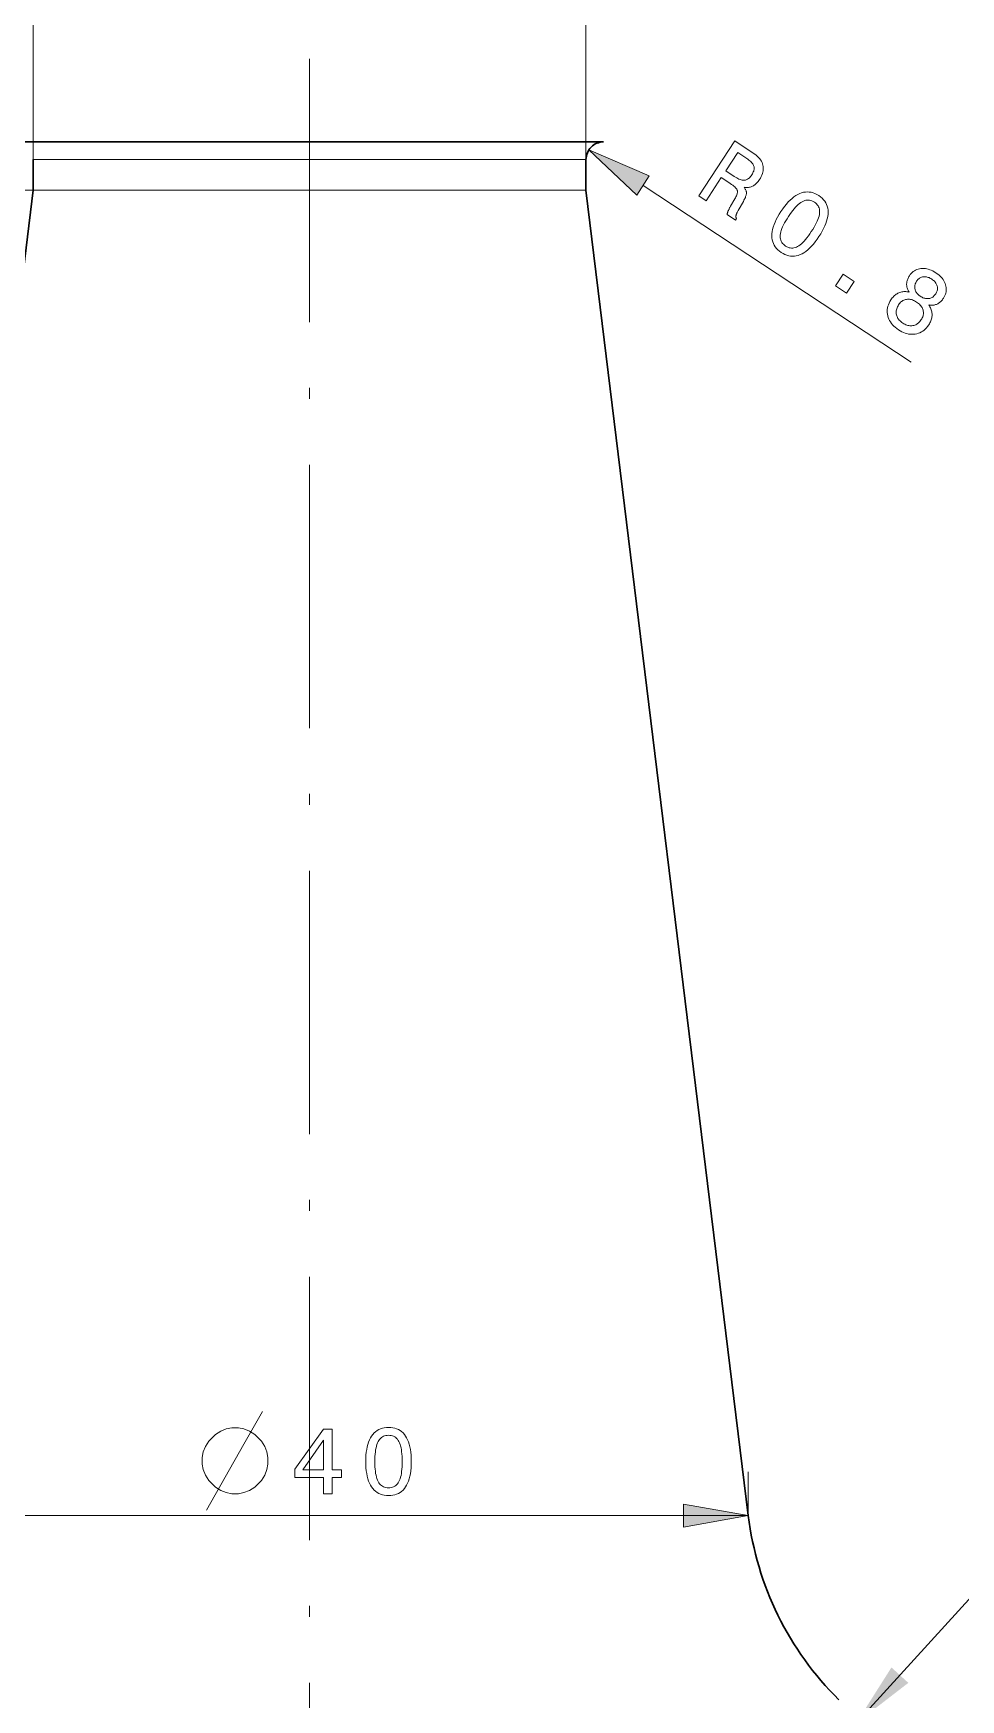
# Model space of a CAD drawing. Extents: x 0 to 297, y 0 to 420.
# Drawn here: x 96.1 to 138.3, y 303.9 to 379.9 of the extents above; entities that cross this region are included whole.
import ezdxf

# ---------------------------------------------------------------- set-up
doc = ezdxf.new("R2010")
doc.units = 0
doc.linetypes.add('DASHDOT', pattern=[18.5, 12, -3, 0.5, -3])

msp = doc.modelspace()

# ---------------------------------------------------------------- linework, layer by layer
at = {"color": 7, "lineweight": 13, "ltscale": 0.454398}
for p, q in [((96.057, 374.108), (96.057, 392.284)), ((121.257, 374.108), (121.257, 392.284))]:
    msp.add_line(p, q, dxfattribs=at)
at = {"color": 7, "linetype": 'DASHDOT', "lineweight": 13}
msp.add_line((108.657, 378.695), (108.657, 124.258), dxfattribs=at)
at = {"color": 7, "lineweight": 30}
for p, q in [((122.057, 374.908), (95.257, 374.908)), ((96.057, 372.708), (88.657, 312.308)), ((121.257, 372.708), (128.657, 312.308))]:
    msp.add_line(p, q, dxfattribs=at)
at = {"color": 7, "lineweight": 30, "ltscale": 0.035001}
for p, q in [((96.057, 372.708), (96.057, 374.108)), ((121.257, 372.708), (121.257, 374.108))]:
    msp.add_line(p, q, dxfattribs=at)
at = {"color": 7, "lineweight": 13}
for p, q in [((119.714, 374.108), (96.057, 374.108)), ((96.057, 372.708), (48.036, 372.708)), ((119.714, 372.708), (96.057, 372.708)), ((126.209, 312.308), (88.657, 312.308)), ((91.611, 312.31), (125.702, 312.31))]:
    msp.add_line(p, q, dxfattribs=at)
at = {"color": 7, "lineweight": 13, "ltscale": 0.038561}
for p, q in [((121.257, 374.108), (119.714, 374.108)), ((121.257, 372.708), (119.714, 372.708))]:
    msp.add_line(p, q, dxfattribs=at)
at = {"color": 7, "lineweight": 13, "ltscale": 0.366083}
msp.add_line((123.856, 372.923), (136.087, 364.871), dxfattribs=at)
at = {"color": 7, "lineweight": 13, "ltscale": 0.050047}
msp.add_line((128.657, 312.308), (128.657, 314.31), dxfattribs=at)
at = {"color": 7, "lineweight": 13, "ltscale": 0.061209}
msp.add_line((128.657, 312.308), (126.209, 312.308), dxfattribs=at)
at = {"color": 7, "lineweight": 13}
for points in [[(124.143, 373.359), (121.389, 374.548), (123.57, 372.488)], [(126.397, 372.448), (128.044, 374.951), (128.88, 374.4), (128.951, 374.351), (129.016, 374.3), (129.076, 374.248), (129.129, 374.195), (129.176, 374.14), (129.217, 374.084), (129.253, 374.027), (129.282, 373.968), (129.306, 373.908), (129.324, 373.847), (129.335, 373.784), (129.341, 373.721), (129.341, 373.657), (129.334, 373.593), (129.322, 373.527), (129.303, 373.461), (129.278, 373.394), (129.248, 373.326), (129.211, 373.258), (129.168, 373.188), (129.14, 373.148), (129.112, 373.111), (129.083, 373.075), (129.053, 373.042), (129.022, 373.012), (128.99, 372.984), (128.958, 372.958), (128.924, 372.934), (128.89, 372.913), (128.855, 372.895), (128.819, 372.878), (128.782, 372.864), (128.745, 372.853), (128.707, 372.844), (128.668, 372.837), (128.629, 372.833), (128.589, 372.831), (128.548, 372.831), (128.506, 372.834), (128.464, 372.839), (128.484, 372.813), (128.503, 372.786), (128.519, 372.76), (128.534, 372.733), (128.546, 372.707), (128.555, 372.68), (128.563, 372.654), (128.568, 372.627), (128.571, 372.601), (128.572, 372.575), (128.571, 372.547), (128.566, 372.518), (128.559, 372.486), (128.55, 372.451), (128.537, 372.415), (128.522, 372.376), (128.504, 372.336), (128.483, 372.293), (128.46, 372.247), (128.434, 372.2), (128.193, 371.776), (128.178, 371.749), (128.164, 371.723), (128.151, 371.698), (128.14, 371.675), (128.13, 371.653), (128.121, 371.632), (128.114, 371.612), (128.107, 371.594), (128.102, 371.576), (128.099, 371.56), (128.096, 371.545), (128.094, 371.529), (128.093, 371.514), (128.093, 371.5), (128.095, 371.485), (128.097, 371.471), (128.1, 371.457), (128.104, 371.443), (128.109, 371.429), (128.115, 371.416), (128.069, 371.347), (127.691, 371.596), (127.692, 371.608), (127.693, 371.62), (127.695, 371.633), (127.698, 371.647), (127.702, 371.662), (127.706, 371.677), (127.711, 371.693), (127.717, 371.709), (127.723, 371.727), (127.73, 371.745), (127.738, 371.763), (127.747, 371.783), (127.757, 371.804), (127.767, 371.826), (127.779, 371.849), (127.791, 371.873), (127.804, 371.898), (127.818, 371.924), (127.833, 371.951), (127.849, 371.979), (128.045, 372.315), (128.073, 372.364), (128.096, 372.411), (128.117, 372.456), (128.133, 372.498), (128.146, 372.538), (128.155, 372.575), (128.16, 372.61), (128.162, 372.642), (128.16, 372.672), (128.155, 372.699), (128.144, 372.727), (128.127, 372.756), (128.104, 372.787), (128.075, 372.82), (128.04, 372.855), (127.998, 372.892), (127.95, 372.93), (127.896, 372.971), (127.836, 373.014), (127.77, 373.059), (127.427, 373.285), (126.731, 372.228)], [(128.585, 374.155), (128.177, 374.424), (127.628, 373.591), (128.014, 373.337), (128.072, 373.301), (128.127, 373.268), (128.18, 373.24), (128.231, 373.217), (128.28, 373.197), (128.326, 373.182), (128.37, 373.171), (128.412, 373.164), (128.451, 373.162), (128.488, 373.164), (128.524, 373.17), (128.559, 373.18), (128.593, 373.195), (128.627, 373.213), (128.66, 373.236), (128.693, 373.262), (128.725, 373.293), (128.756, 373.328), (128.786, 373.367), (128.816, 373.41), (128.844, 373.453), (128.867, 373.496), (128.886, 373.538), (128.902, 373.579), (128.913, 373.619), (128.921, 373.658), (128.924, 373.695), (128.924, 373.732), (128.92, 373.768), (128.911, 373.803), (128.899, 373.837), (128.882, 373.872), (128.86, 373.906), (128.834, 373.941), (128.804, 373.977), (128.769, 374.012), (128.73, 374.047), (128.686, 374.083), (128.638, 374.119)], [(130.142, 371.734), (130.226, 371.857), (130.311, 371.97), (130.395, 372.075), (130.481, 372.171), (130.566, 372.257), (130.652, 372.335), (130.739, 372.404), (130.826, 372.463), (130.913, 372.514), (131.001, 372.556), (131.089, 372.588), (131.177, 372.611), (131.264, 372.625), (131.351, 372.63), (131.438, 372.625), (131.524, 372.611), (131.61, 372.588), (131.696, 372.555), (131.781, 372.513), (131.866, 372.462), (131.947, 372.404), (132.02, 372.342), (132.084, 372.276), (132.14, 372.206), (132.188, 372.132), (132.226, 372.055), (132.257, 371.974), (132.278, 371.889), (132.292, 371.8), (132.296, 371.707), (132.293, 371.61), (132.28, 371.511), (132.26, 371.408), (132.23, 371.301), (132.193, 371.191), (132.146, 371.078), (132.092, 370.962), (132.029, 370.842), (131.957, 370.719), (131.877, 370.592), (131.792, 370.469), (131.708, 370.355), (131.623, 370.25), (131.538, 370.154), (131.452, 370.067), (131.367, 369.989), (131.281, 369.921), (131.194, 369.861), (131.108, 369.811), (131.021, 369.77), (130.934, 369.738), (130.847, 369.715), (130.761, 369.702), (130.674, 369.698), (130.588, 369.703), (130.502, 369.717), (130.416, 369.741), (130.33, 369.774), (130.244, 369.817), (130.158, 369.868), (130.078, 369.926), (130.005, 369.988), (129.941, 370.054), (129.886, 370.123), (129.839, 370.197), (129.8, 370.274), (129.77, 370.355), (129.748, 370.441), (129.734, 370.53), (129.729, 370.623), (129.732, 370.72), (129.744, 370.82), (129.764, 370.923), (129.793, 371.029), (129.83, 371.138), (129.875, 371.251), (129.929, 371.367), (129.992, 371.486), (130.063, 371.609)], [(130.487, 371.507), (130.422, 371.405), (130.363, 371.308), (130.311, 371.214), (130.264, 371.124), (130.224, 371.038), (130.19, 370.955), (130.162, 370.877), (130.14, 370.803), (130.125, 370.732), (130.115, 370.665), (130.112, 370.602), (130.115, 370.542), (130.123, 370.484), (130.138, 370.43), (130.159, 370.378), (130.186, 370.329), (130.219, 370.284), (130.257, 370.241), (130.302, 370.201), (130.353, 370.164), (130.407, 370.132), (130.462, 370.106), (130.517, 370.087), (130.572, 370.075), (130.627, 370.069), (130.682, 370.07), (130.737, 370.078), (130.793, 370.093), (130.849, 370.114), (130.905, 370.142), (130.962, 370.176), (131.02, 370.219), (131.079, 370.268), (131.14, 370.325), (131.201, 370.389), (131.265, 370.461), (131.329, 370.54), (131.395, 370.626), (131.462, 370.72), (131.53, 370.821), (131.596, 370.923), (131.656, 371.022), (131.709, 371.117), (131.756, 371.207), (131.797, 371.294), (131.832, 371.376), (131.86, 371.455), (131.882, 371.529), (131.898, 371.599), (131.908, 371.665), (131.911, 371.727), (131.909, 371.787), (131.9, 371.844), (131.885, 371.898), (131.864, 371.949), (131.837, 371.997), (131.804, 372.043), (131.765, 372.086), (131.72, 372.126), (131.669, 372.163), (131.615, 372.195), (131.561, 372.22), (131.506, 372.239), (131.451, 372.251), (131.396, 372.257), (131.34, 372.255), (131.284, 372.247), (131.228, 372.233), (131.171, 372.211), (131.114, 372.183), (131.057, 372.148), (130.998, 372.106), (130.938, 372.056), (130.877, 372), (130.815, 371.936), (130.752, 371.864), (130.688, 371.786), (130.622, 371.7), (130.555, 371.607)], [(135.989, 368.067), (135.967, 368.103), (135.948, 368.14), (135.93, 368.177), (135.916, 368.214), (135.903, 368.251), (135.893, 368.288), (135.885, 368.325), (135.88, 368.362), (135.877, 368.399), (135.876, 368.436), (135.878, 368.473), (135.883, 368.51), (135.889, 368.547), (135.898, 368.585), (135.91, 368.622), (135.924, 368.66), (135.941, 368.697), (135.96, 368.735), (135.981, 368.773), (136.005, 368.811), (136.044, 368.866), (136.086, 368.916), (136.131, 368.961), (136.179, 369.001), (136.23, 369.036), (136.284, 369.066), (136.34, 369.091), (136.4, 369.111), (136.462, 369.126), (136.528, 369.136), (136.595, 369.14), (136.662, 369.14), (136.729, 369.134), (136.797, 369.123), (136.865, 369.107), (136.933, 369.085), (137.001, 369.058), (137.07, 369.026), (137.139, 368.988), (137.208, 368.945), (137.276, 368.898), (137.338, 368.849), (137.395, 368.799), (137.447, 368.747), (137.494, 368.693), (137.536, 368.637), (137.573, 368.579), (137.604, 368.519), (137.631, 368.458), (137.653, 368.395), (137.669, 368.331), (137.68, 368.268), (137.685, 368.206), (137.684, 368.144), (137.677, 368.083), (137.665, 368.022), (137.647, 367.963), (137.624, 367.903), (137.594, 367.845), (137.56, 367.787), (137.534, 367.75), (137.507, 367.715), (137.48, 367.682), (137.452, 367.652), (137.423, 367.624), (137.393, 367.598), (137.363, 367.575), (137.331, 367.554), (137.299, 367.535), (137.266, 367.518), (137.233, 367.504), (137.198, 367.492), (137.162, 367.482), (137.125, 367.475), (137.087, 367.47), (137.049, 367.467), (137.009, 367.466), (136.968, 367.468), (136.926, 367.471), (136.884, 367.478), (136.913, 367.435), (136.939, 367.392), (136.963, 367.348), (136.983, 367.305), (137, 367.26), (137.014, 367.216), (137.024, 367.171), (137.032, 367.126), (137.037, 367.081), (137.038, 367.035), (137.036, 366.989), (137.032, 366.943), (137.024, 366.897), (137.013, 366.851), (136.999, 366.805), (136.982, 366.759), (136.962, 366.713), (136.939, 366.666), (136.913, 366.62), (136.884, 366.574), (136.835, 366.504), (136.784, 366.441), (136.729, 366.384), (136.672, 366.333), (136.612, 366.288), (136.55, 366.248), (136.484, 366.215), (136.416, 366.188), (136.345, 366.167), (136.272, 366.151), (136.197, 366.142), (136.121, 366.14), (136.045, 366.144), (135.969, 366.154), (135.892, 366.171), (135.814, 366.194), (135.737, 366.224), (135.658, 366.26), (135.58, 366.302), (135.501, 366.351), (135.425, 366.404), (135.355, 366.46), (135.291, 366.517), (135.233, 366.577), (135.181, 366.639), (135.135, 366.703), (135.096, 366.769), (135.062, 366.837), (135.035, 366.907), (135.014, 366.98), (134.999, 367.053), (134.99, 367.127), (134.989, 367.2), (134.993, 367.273), (135.005, 367.346), (135.023, 367.419), (135.047, 367.491), (135.078, 367.564), (135.116, 367.636), (135.16, 367.709), (135.191, 367.754), (135.224, 367.796), (135.257, 367.835), (135.292, 367.872), (135.328, 367.906), (135.365, 367.937), (135.403, 367.965), (135.442, 367.99), (135.482, 368.013), (135.524, 368.032), (135.566, 368.049), (135.609, 368.063), (135.654, 368.074), (135.699, 368.082), (135.745, 368.086), (135.792, 368.088), (135.84, 368.087), (135.889, 368.083), (135.939, 368.076)], [(132.629, 368.345), (132.982, 368.882), (133.481, 368.554), (133.127, 368.017)], [(136.33, 368.557), (136.308, 368.521), (136.289, 368.485), (136.273, 368.448), (136.261, 368.412), (136.253, 368.375), (136.247, 368.338), (136.245, 368.301), (136.246, 368.264), (136.251, 368.227), (136.258, 368.19), (136.269, 368.153), (136.283, 368.117), (136.3, 368.082), (136.32, 368.049), (136.343, 368.017), (136.369, 367.986), (136.398, 367.956), (136.43, 367.927), (136.465, 367.899), (136.502, 367.872), (136.542, 367.848), (136.582, 367.827), (136.621, 367.808), (136.66, 367.794), (136.699, 367.782), (136.738, 367.774), (136.777, 367.768), (136.816, 367.766), (136.854, 367.768), (136.892, 367.772), (136.93, 367.78), (136.966, 367.791), (137, 367.804), (137.033, 367.821), (137.065, 367.84), (137.095, 367.863), (137.124, 367.888), (137.151, 367.917), (137.177, 367.948), (137.201, 367.983), (137.223, 368.019), (137.242, 368.055), (137.257, 368.091), (137.269, 368.127), (137.278, 368.162), (137.283, 368.198), (137.285, 368.234), (137.284, 368.27), (137.279, 368.306), (137.271, 368.342), (137.26, 368.377), (137.245, 368.412), (137.228, 368.446), (137.207, 368.478), (137.184, 368.51), (137.157, 368.541), (137.127, 368.571), (137.094, 368.6), (137.058, 368.629), (137.018, 368.656), (136.978, 368.681), (136.938, 368.703), (136.898, 368.722), (136.859, 368.737), (136.82, 368.749), (136.782, 368.758), (136.744, 368.764), (136.706, 368.767), (136.669, 368.767), (136.632, 368.763), (136.596, 368.756), (136.561, 368.746), (136.527, 368.733), (136.495, 368.717), (136.464, 368.698), (136.435, 368.676), (136.406, 368.651), (136.379, 368.622), (136.354, 368.591)], [(135.512, 367.487), (135.484, 367.441), (135.46, 367.396), (135.44, 367.35), (135.423, 367.305), (135.411, 367.26), (135.403, 367.214), (135.4, 367.169), (135.4, 367.124), (135.404, 367.079), (135.412, 367.034), (135.424, 366.99), (135.44, 366.947), (135.459, 366.906), (135.482, 366.866), (135.509, 366.827), (135.54, 366.79), (135.574, 366.754), (135.613, 366.719), (135.655, 366.686), (135.7, 366.654), (135.748, 366.624), (135.795, 366.599), (135.843, 366.577), (135.89, 366.56), (135.936, 366.546), (135.983, 366.537), (136.029, 366.531), (136.075, 366.529), (136.12, 366.532), (136.165, 366.538), (136.21, 366.548), (136.253, 366.562), (136.294, 366.58), (136.334, 366.602), (136.372, 366.627), (136.409, 366.656), (136.445, 366.689), (136.479, 366.725), (136.511, 366.765), (136.542, 366.809), (136.568, 366.852), (136.59, 366.894), (136.608, 366.937), (136.623, 366.98), (136.633, 367.022), (136.64, 367.065), (136.642, 367.108), (136.641, 367.151), (136.636, 367.194), (136.627, 367.237), (136.614, 367.279), (136.597, 367.32), (136.577, 367.36), (136.552, 367.399), (136.525, 367.437), (136.493, 367.474), (136.458, 367.51), (136.419, 367.544), (136.376, 367.578), (136.33, 367.61), (136.282, 367.64), (136.235, 367.665), (136.188, 367.687), (136.141, 367.706), (136.095, 367.72), (136.05, 367.73), (136.004, 367.737), (135.96, 367.74), (135.915, 367.739), (135.871, 367.734), (135.828, 367.725), (135.787, 367.713), (135.747, 367.698), (135.709, 367.678), (135.672, 367.655), (135.637, 367.629), (135.603, 367.599), (135.571, 367.565), (135.541, 367.528)], [(105.407, 316.31), (105.107, 316.31), (104.857, 316.26), (104.607, 316.16), (104.357, 316.01), (104.057, 315.71), (103.907, 315.46), (103.807, 315.21), (103.757, 314.96), (103.757, 314.66), (103.807, 314.41), (103.907, 314.16), (104.057, 313.91), (104.357, 313.61), (104.607, 313.46), (104.857, 313.36), (105.107, 313.31), (105.407, 313.31), (105.657, 313.36), (105.907, 313.46), (106.157, 313.61), (106.457, 313.91), (106.607, 314.16), (106.707, 314.41), (106.757, 314.66), (106.757, 314.96), (106.707, 315.21), (106.607, 315.46), (106.457, 315.71), (106.157, 316.01), (105.907, 316.16), (105.657, 316.26)], [(109.294, 313.31), (109.294, 314.052), (107.977, 314.052), (107.977, 314.432), (109.29, 316.243), (109.682, 316.243), (109.682, 314.398), (110.11, 314.398), (110.11, 314.052), (109.682, 314.052), (109.682, 313.31)], [(111.215, 314.773), (111.218, 314.922), (111.226, 315.063), (111.239, 315.197), (111.257, 315.324), (111.281, 315.443), (111.311, 315.556), (111.345, 315.66), (111.385, 315.758), (111.43, 315.848), (111.481, 315.932), (111.536, 316.007), (111.597, 316.075), (111.662, 316.134), (111.732, 316.186), (111.807, 316.23), (111.887, 316.265), (111.971, 316.293), (112.061, 316.313), (112.155, 316.325), (112.254, 316.329), (112.354, 316.325), (112.449, 316.313), (112.539, 316.294), (112.624, 316.266), (112.704, 316.23), (112.779, 316.187), (112.849, 316.136), (112.914, 316.077), (112.974, 316.01), (113.029, 315.935), (113.079, 315.852), (113.124, 315.762), (113.163, 315.665), (113.197, 315.56), (113.226, 315.447), (113.25, 315.327), (113.268, 315.2), (113.281, 315.065), (113.289, 314.923), (113.292, 314.773), (113.289, 314.624), (113.281, 314.482), (113.268, 314.348), (113.25, 314.221), (113.226, 314.101), (113.197, 313.989), (113.163, 313.885), (113.124, 313.788), (113.079, 313.698), (113.029, 313.616), (112.974, 313.541), (112.914, 313.475), (112.849, 313.416), (112.779, 313.365), (112.704, 313.322), (112.624, 313.286), (112.539, 313.259), (112.449, 313.239), (112.354, 313.228), (112.254, 313.224), (112.155, 313.228), (112.061, 313.239), (111.971, 313.259), (111.887, 313.287), (111.807, 313.322), (111.732, 313.366), (111.662, 313.417), (111.597, 313.476), (111.536, 313.543), (111.481, 313.618), (111.43, 313.7), (111.385, 313.79), (111.345, 313.887), (111.311, 313.992), (111.281, 314.104), (111.257, 314.223), (111.239, 314.35), (111.226, 314.483), (111.218, 314.625)], [(111.628, 314.773), (111.63, 314.652), (111.634, 314.539), (111.642, 314.431), (111.652, 314.33), (111.666, 314.236), (111.683, 314.149), (111.703, 314.068), (111.725, 313.994), (111.751, 313.926), (111.78, 313.866), (111.812, 313.811), (111.848, 313.762), (111.886, 313.719), (111.929, 313.681), (111.974, 313.65), (112.024, 313.624), (112.076, 313.604), (112.132, 313.589), (112.192, 313.581), (112.254, 313.578), (112.317, 313.581), (112.377, 313.589), (112.433, 313.603), (112.486, 313.623), (112.535, 313.649), (112.581, 313.68), (112.623, 313.717), (112.661, 313.76), (112.696, 313.808), (112.728, 313.862), (112.756, 313.923), (112.781, 313.99), (112.803, 314.064), (112.823, 314.145), (112.839, 314.232), (112.852, 314.327), (112.863, 314.428), (112.87, 314.536), (112.875, 314.651), (112.876, 314.773), (112.875, 314.895), (112.87, 315.011), (112.863, 315.119), (112.852, 315.221), (112.839, 315.315), (112.823, 315.403), (112.803, 315.484), (112.781, 315.558), (112.756, 315.626), (112.728, 315.686), (112.696, 315.74), (112.661, 315.788), (112.623, 315.831), (112.581, 315.868), (112.535, 315.899), (112.486, 315.925), (112.433, 315.945), (112.377, 315.959), (112.317, 315.968), (112.254, 315.971), (112.192, 315.968), (112.132, 315.959), (112.076, 315.945), (112.024, 315.925), (111.974, 315.899), (111.929, 315.867), (111.886, 315.83), (111.848, 315.786), (111.812, 315.738), (111.78, 315.683), (111.751, 315.622), (111.725, 315.554), (111.703, 315.48), (111.683, 315.399), (111.666, 315.312), (111.652, 315.217), (111.642, 315.116), (111.634, 315.009), (111.63, 314.894)], [(108.339, 314.398), (109.294, 314.398), (109.294, 315.741)], [(125.702, 311.789), (128.657, 312.31), (125.702, 312.831)]]:
    msp.add_lwpolyline(points, close=True, dxfattribs=at)
for points in [[(133.579, 302.856), (152.861, 324.018), (224.613, 324.018)], [(103.957, 312.56), (105.657, 315.56), (106.507, 317.06)]]:
    msp.add_lwpolyline(points, dxfattribs=at)
at = {"color": 7, "lineweight": 30}
for centre, radius, start, end in [((122.057, 374.108), 0.8, 90, 180.00001), ((142.752, 314.035), 14.2, 186.98494, 225.40778)]:
    msp.add_arc(centre, radius, start, end, dxfattribs=at)
at = {"color": 7, "lineweight": 13}
for points in [[(124.143, 373.359), (121.389, 374.548), (124.143, 373.359), (123.57, 372.488)], [(125.702, 311.789), (128.657, 312.31), (125.702, 311.789), (125.702, 312.831)], [(135.184, 305.391), (133.579, 302.856), (135.954, 304.689)]]:
    msp.add_solid(points, dxfattribs=at)

doc.saveas('drawing.dxf')
